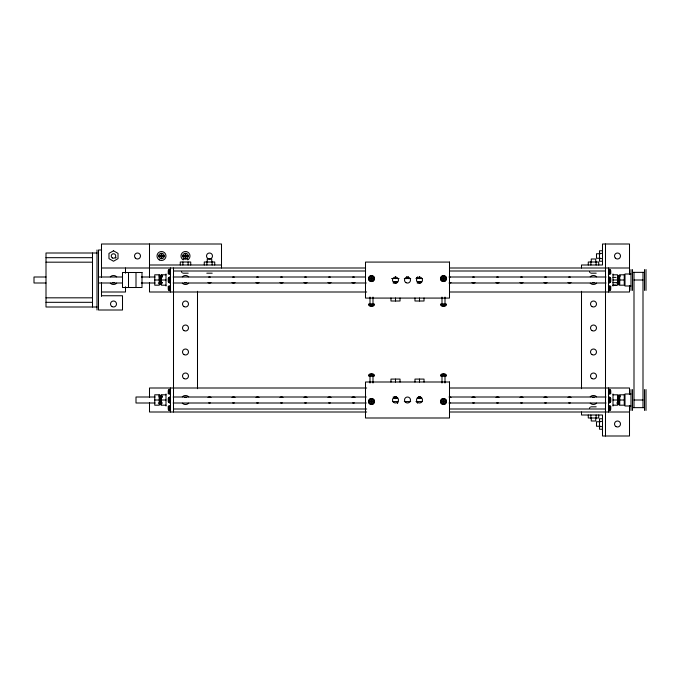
<?xml version="1.0" encoding="UTF-8"?>
<svg xmlns="http://www.w3.org/2000/svg" width="680" height="680" viewBox="0 0 680 680"><rect width="100%" height="100%" fill="white"/><g stroke="black" fill="none" stroke-linecap="round" stroke-linejoin="round"><path stroke-width="1.02" d="M605.498 412.003L605.498 388M605.498 267.997L605.498 270.997L449.471 270.997M161.305 283.381L161.441 282.565C160.046 290.343 162.078 272.892 159.248 275.706C159.222 278.077 159.928 288.796 161.364 282.396M618.46 282.285L618.213 284.58L619.42 284.606M160.148 283.237L159.962 284.58L159.698 277.236L160.811 276.913L160.709 275.281L161.874 275.289L161.831 276.556L160.675 276.548M160.148 403.24C159.18 405.152 162.035 405.254 161.398 403.138L161.177 404.608L160.021 404.43M160.573 397.469L160.709 395.275L161.874 395.284L161.738 397.486M161.237 404.132L161.441 402.569M619.488 404.132C619.438 405.577 617.474 404.379 618.4 403.24M618.825 397.469L618.962 395.275L620.067 395.428M368.662 400.996L368.688 400.75A2.907 2.907 0 0 1 374.408 401.498M374.34 402.007L374.399 402.279A3 3 0 0 1 368.5 401.498L368.602 400.724A3 3 0 0 1 374.501 401.498L374.425 402.024M440.572 400.979L440.606 400.724A3 3 0 0 1 446.496 401.498L446.394 402.279A3 3 0 0 1 440.504 401.498L440.691 400.75A2.907 2.907 0 0 1 446.412 401.498M446.335 402.007L446.31 402.254A2.907 2.907 0 0 1 440.589 401.498M160.59 275.893L160.709 275.281M161.755 275.901L161.874 275.289M618.842 275.893L618.962 275.281L619.454 283.135M369.903 278.579L369.962 278.171A1.59 1.59 0 0 1 371.084 277.041L371.909 277.041A1.59 1.59 0 0 1 373.091 278.579L373.039 278.995A1.59 1.59 0 0 1 371.909 280.118L371.084 280.118A1.59 1.59 0 0 1 369.903 278.579L373.091 278.579M374.425 279.106L374.501 278.579A3 3 0 0 0 368.602 277.805L368.5 278.579A3 3 0 0 0 374.399 279.361L374.408 278.579A2.907 2.907 0 0 0 368.688 277.831L368.594 278.579A2.907 2.907 0 0 0 374.315 279.335M369.903 401.498L369.962 401.089A1.59 1.59 0 0 1 371.084 399.959L371.909 399.959A1.59 1.59 0 0 1 373.091 401.498L373.039 401.914A1.59 1.59 0 0 1 371.909 403.036L371.084 403.036A1.59 1.59 0 0 1 369.903 401.498L373.091 401.498M441.906 278.579L441.958 278.171A1.59 1.59 0 0 1 443.088 277.041L443.912 277.041A1.59 1.59 0 0 1 445.094 278.579L445.043 278.995A1.59 1.59 0 0 1 443.912 280.118L443.088 280.118A1.59 1.59 0 0 1 441.906 278.579L445.094 278.579M441.906 401.498L441.958 401.089A1.59 1.59 0 0 1 443.088 399.959L443.912 399.959A1.59 1.59 0 0 1 445.094 401.498L445.043 401.914A1.59 1.59 0 0 1 443.912 403.036L443.088 403.036A1.59 1.59 0 0 1 441.906 401.498L445.094 401.498M161.177 284.606L161.347 283.492M618.273 284.427C619.454 286.9 614.584 272.493 620.083 276.556M618.273 404.43C616.777 402.262 618.528 384.089 619.361 404.77M161.237 284.129L161.398 283.135M618.341 283.968L618.494 282.974M618.341 403.971L618.494 402.976M161.296 403.614L161.109 404.77L160.352 395.344L159.248 395.709L159.962 404.583L159.358 396.278L160.471 395.955L161.347 403.495M160.106 283.322L159.902 284.427L161.049 284.606L160.811 276.913L160.471 275.961L159.358 276.284M160.106 403.317L159.902 404.43L161.049 404.608L161.254 403.495M618.035 278.435L618.154 284.427L619.361 284.767M619.157 398.225L618.851 397.681L617.729 397.885L618.154 404.43L619.42 404.608M160.064 282.982L159.843 283.976L160.981 284.129L161.203 283.135M160.064 402.976L159.843 403.979L160.981 404.132L161.203 403.138M618.307 282.982L618.094 283.976L619.293 284.606M618.307 402.976L618.094 403.979L619.233 404.132L618.656 395.488L617.55 395.845M160.012 282.447L159.783 283.262L160.922 283.381L161.151 282.565M160.012 402.441L159.783 403.257L160.922 403.376L161.151 402.569M618.264 282.447L618.027 283.262L619.165 283.381L619.233 284.129M619.404 282.565L619.165 283.381L618.656 275.485L617.55 275.842M618.264 402.441L618.027 403.257L619.165 403.376L619.404 402.569M159.97 281.75L159.715 282.327L160.854 282.404L161.101 281.817M159.97 401.752L159.715 402.33L160.854 402.399L161.101 401.82M618.222 281.75L617.967 282.327L619.106 282.404L619.352 281.817M618.222 401.752L617.967 402.33L619.106 402.399L619.352 401.82M170.501 269.203L168.997 269.611L168.249 270.606L168.249 273.802M170.501 276.998L168.997 277.406L168.249 278.4L168.249 281.596L168.997 282.6L170.501 282.999M170.501 389.207L168.997 389.606L168.249 390.609L168.249 393.805M170.501 397.001L168.997 397.4L168.249 398.403L168.249 401.6L168.997 402.594L170.501 403.002M608.498 282.999L610.002 282.6L610.75 281.596L610.75 278.4L610.002 277.406L608.498 276.998M608.498 290.793L610.002 290.394L610.75 289.391L610.75 286.195M608.498 403.002L610.002 402.594L610.75 401.6L610.75 398.403L610.002 397.4L608.498 397.001M608.498 410.796L610.002 410.388L610.75 409.394L610.75 406.198M589.45 408.161L590.062 407.422M159.919 280.942L161.058 280.95M159.919 400.945L161.058 400.953M618.171 280.942L619.302 280.95M618.171 400.945L619.302 400.953M609.246 282.914L609.28 277.1M609.246 290.7L609.246 285.736M609.246 402.909L609.28 397.103M609.246 410.703L609.246 405.739M159.298 275.842L160.404 275.485M159.298 395.845L160.404 395.488M617.61 276.284L618.723 275.961L619.063 276.913M617.669 276.973L618.783 276.709L619.106 277.482M159.418 396.975L160.531 396.703L160.862 397.486M617.669 396.975L618.783 396.703L619.106 397.486M617.729 277.89L618.851 277.678L619.157 278.231M396.296 283.118A1.59 1.59 0 0 0 395.913 282.965L395.089 282.965A1.59 1.59 0 0 0 394.706 283.118M420.3 283.118A1.59 1.59 0 0 0 419.909 282.965L419.084 282.965A1.59 1.59 0 0 0 418.701 283.118M394.375 396.712A1.59 1.59 0 0 0 395.089 397.12L395.913 397.12A1.59 1.59 0 0 0 396.627 396.712M418.37 396.712A1.59 1.59 0 0 0 419.084 397.12L419.909 397.12A1.59 1.59 0 0 0 420.623 396.712M114.197 282.608L112.803 282.608M162.197 282.608L160.803 282.608M186.201 282.608L184.798 282.608M594.125 282.582L592.722 282.582M618.12 282.582L617.075 282.633M184.798 397.392L186.201 397.392M592.722 397.358L594.125 397.358M159.596 280.1L161.007 280.024M617.848 280.1L619.259 280.024M159.596 400.095L161.007 400.027M617.848 400.095L619.259 400.027M101.634 250.002L98.498 250.002L98.498 310.003L122.502 310.003L122.502 295.749L101.498 295.749M602.497 250.775L599.496 250.775L599.496 261.231L602.497 261.231M97.002 253.002L46.002 253.002L46.002 307.003L97.002 307.003M599.496 253.385L602.497 253.385M600.5 253.75L596.496 253.75L596.496 258.247L600.5 258.247M158.839 255.646L161.151 255.646L161.151 253.343M164.16 255.646L161.849 255.646L161.849 253.343M182.844 255.646L185.147 255.646L185.147 253.343M188.156 255.646L185.852 255.646L185.852 253.343M158.839 256.351L161.151 256.351L161.151 258.655M164.16 256.351L161.849 256.351L161.849 258.655M182.844 256.351L185.147 256.351L185.147 258.655M188.156 256.351L185.852 256.351L185.852 258.655M46.002 257.677L92.497 257.677M599.496 258.613L602.497 258.613M183.251 259.003L187.748 259.003M46.002 262.183L92.497 262.183M149.498 264.996L221.501 264.996M101.498 267.997L365.619 267.997M449.471 267.997L629.501 267.997M173.502 270.997L365.619 270.997M632.502 272.357L644.504 272.357M182.793 273.181L188.207 273.181M206.796 273.181L212.202 273.181M590.792 273.181L596.207 273.181M630.998 273.998L624.996 273.998L624.996 286L630.998 286M165.996 274.805L161.5 274.805L161.5 285.192L165.996 285.192M613.003 274.797L617.5 274.805L617.5 285.192L613.003 285.192M46.002 276.998L34 276.998L34 282.999L46.002 282.999M98.498 276.998L122.29 276.998M141.304 276.998L155.1 276.998M160.404 276.998L162.529 276.998M173.136 276.998L365.185 276.998M449.012 276.998L606.05 276.998M613.003 277.406L616.004 277.406M391.62 278.502L399.032 278.502M404.32 278.502L410.677 278.502M415.973 278.502L422.322 278.502M154.751 279.999L159.248 279.999M161.5 279.999L165.996 279.999M613.003 279.999L617.5 279.999M619.752 279.999L624.248 279.999M633.998 279.999L643 279.999M613.003 282.633L616.004 282.633M98.498 282.999L122.29 282.999M141.304 282.999L155.1 282.999M158.279 282.999L162.529 282.999M173.136 282.999L366.248 282.999M449.012 282.999L606.05 282.999M616.658 282.999L618.783 282.999M613.003 285.251L616.004 285.251M101.498 292L125.502 292L125.502 286.781M366.681 292L149.498 292L149.498 282.608M449.471 292L629.501 292L629.501 285.736M46.002 297.823L92.497 297.823M46.002 302.32L92.497 302.32M368.5 304.079L374.501 304.079M440.504 304.079L446.496 304.079M368.594 304.835L374.408 304.835M440.589 304.835L446.412 304.835M368.909 305.583L374.094 305.583M440.912 305.583L446.088 305.583M369.903 306.332L373.091 306.332M441.906 306.332L445.094 306.332M369.903 373.753L373.091 373.753M441.906 373.753L445.094 373.753M368.909 374.501L374.094 374.501M440.912 374.501L446.088 374.501M368.594 375.25L374.408 375.25M440.589 375.25L446.412 375.25M368.5 375.998L374.501 375.998M440.504 375.998L446.496 375.998M366.681 388L149.498 388L149.498 397.392M449.471 388L629.501 388L629.501 394.264M630.998 394L624.996 394L624.996 406.002L630.998 406.002M165.996 394.808L161.5 394.808L161.5 405.195L165.996 405.195M613.003 394.808L617.5 394.808L617.5 405.195L613.003 405.195M155.1 397.001L136 397.001L136 403.002L155.1 403.002M160.404 397.001L162.529 397.001M173.136 397.001L366.248 397.001M449.012 397.001L606.05 397.001M154.751 400.001L159.248 400.001M161.5 400.001L165.996 400.001M613.003 400.001L617.5 400.001M619.752 400.001L624.248 400.001M633.998 400.001L643 400.001M392.675 401.582L397.97 401.582M404.32 401.582L410.677 401.582M415.973 401.582L422.322 401.582M158.279 403.002L162.529 403.002M173.136 403.002L366.248 403.002M449.012 403.002L606.05 403.002M616.658 403.002L618.783 403.002M590.792 406.819L596.207 406.819M632.502 407.643L644.504 407.643M173.502 409.003L366.681 409.003M449.471 409.003L605.498 409.003M366.681 412.003L149.498 412.003L149.498 402.611M449.471 412.003L629.501 412.003M602.497 418.769L599.496 418.769L599.496 429.225L602.497 429.225M599.496 421.387L602.497 421.387M600.5 421.753L596.496 421.753L596.496 426.25L600.5 426.25M599.496 426.615L602.497 426.615M618.91 275.417L620.067 275.425M160.658 275.417L161.815 275.425M160.718 276.42L161.882 276.428M618.919 396.542L620.083 396.55M161.882 396.431L160.718 396.423L160.811 396.916M160.675 396.542L161.831 396.55M618.876 396.907L620.033 396.916M160.624 396.907L161.781 396.916M608.498 269.203L610.002 269.611L610.75 270.606L610.75 273.802M168.249 286.195L168.249 289.391L168.997 290.394L170.501 290.793M608.498 389.207L610.002 389.606L610.75 390.609L610.75 393.805M168.249 406.198L168.249 409.394L168.997 410.388L170.501 410.796M609.246 269.297L609.246 274.261M609.246 389.3L609.246 394.264M619.208 279.098L618.086 279.225M619.208 399.092L618.086 399.228M160.956 279.098L159.834 279.225M160.956 399.092L159.834 399.228M589.45 271.839L590.062 272.578M181.45 271.839L182.061 272.578M160.905 278.231L160.599 277.678L159.477 277.89L159.792 278.435M160.905 398.225L160.599 397.681L159.477 397.885L159.792 398.429M619.063 396.916L618.723 395.955L617.61 396.278L617.95 397.239M618.604 395.344L619.012 396.55M160.352 275.349L160.76 276.556M160.352 395.344L160.76 396.55M646 269.56L646 290.436M646 389.563L646 410.44M644.504 269.56L644.504 290.436M644.504 389.563L644.504 410.44M643 272.357L643 407.643M633.998 272.357L633.998 407.643M632.502 269.56L632.502 290.436M632.502 389.563L632.502 410.44M630.998 269.56L630.998 290.436M630.998 389.563L630.998 410.44M629.501 274.261L629.501 244.001L602.497 244.001L602.497 264.996L581.502 264.996L581.502 267.997M629.501 405.739L629.501 435.999L602.497 435.999L602.497 415.004L581.502 415.004L581.502 412.003M613.003 273.998L613.003 286M613.003 394L613.003 406.002M610.002 269.611L610.002 274.448M610.002 277.406L610.002 282.6M610.002 285.966L610.002 290.394M610.002 389.606L610.002 394.034M610.002 397.4L610.002 402.594M610.002 405.552L610.002 410.388M608.498 267.997L608.498 292M608.498 388L608.498 412.003M605.498 244.001L605.498 435.999M598.723 264.996L598.723 262.004L588.277 262.004L588.277 264.996M598.723 415.004L598.723 417.996L588.277 417.996L588.277 415.004M596.113 262.004L596.113 264.996M596.113 415.004L596.113 417.996M595.748 262.004L595.748 259.003L591.251 259.003L591.251 262.004M595.748 417.996L595.748 420.997L591.251 420.997L591.251 417.996M590.886 262.004L590.886 264.996M590.886 415.004L590.886 417.996M581.502 291.295L581.502 388.705M445 297.083L445 304.079M445 375.998L445 383.001M443.496 275.578L443.496 281.579M443.496 304.079L443.496 306.332M443.496 373.753L443.496 375.998M443.496 398.497L443.496 404.498M442 297.083L442 304.079M442 375.998L442 383.001M424.023 298.001L424.023 301.002L414.97 301.002L414.97 298.001M424.023 382.083L424.023 379.083L414.97 379.083L414.97 382.083M419.5 276.624L419.5 278.69M419.5 281.503L419.5 282.905M419.5 298.001L419.5 301.002M419.5 379.083L419.5 382.083M419.5 397.179L419.5 398.582M408.247 276.624L408.247 278.69M406.75 276.624L406.75 278.69M400.027 298.001L400.027 301.002L390.975 301.002L390.975 298.001M400.027 382.083L400.027 379.083L390.975 379.083L390.975 382.083M395.497 276.624L395.497 278.69M395.497 281.503L395.497 282.905M395.497 298.001L395.497 301.002M395.497 379.083L395.497 382.083M395.497 397.179L395.497 398.582M372.997 297.083L372.997 304.079M372.997 375.998L372.997 383.001M371.501 275.578L371.501 281.579M371.501 304.079L371.501 306.332M371.501 373.753L371.501 375.998M371.501 398.497L371.501 404.498M369.997 297.083L369.997 304.079M369.997 375.998L369.997 383.001M221.501 267.997L221.501 244.001L101.498 244.001L101.498 277.389M214.727 264.996L214.727 262.004L204.272 262.004L204.272 264.996M212.118 262.004L212.118 264.996M211.752 262.004L211.752 259.003L207.247 259.003L207.247 262.004M206.89 262.004L206.89 264.996M197.498 291.295L197.498 388.705M190.723 264.996L190.723 262.004L180.276 262.004L180.276 264.996M188.113 262.004L188.113 264.996M182.886 262.004L182.886 264.996M173.502 267.997L173.502 412.003M170.501 267.997L170.501 292M170.501 388L170.501 412.003M169.754 269.297L169.754 274.261M169.754 277.091L169.754 282.914M169.754 285.736L169.754 290.7M169.754 389.3L169.754 394.264M169.754 397.086L169.754 402.909M169.754 405.739L169.754 410.703M168.997 269.611L168.997 274.448M168.997 277.406L168.997 282.6M168.997 285.966L168.997 290.394M168.997 389.606L168.997 394.034M168.997 397.4L168.997 402.594M168.997 405.552L168.997 410.388M165.996 273.998L165.996 286M165.996 394L165.996 406.002M149.498 244.001L149.498 277.389M136 272.501L136 287.504M128.503 272.501L128.503 287.504M125.502 267.997L125.502 273.216M101.498 282.548L101.498 296.319M97.002 250.002L97.002 310.003M92.497 253.002L92.497 307.003M618.587 284.317A4.497 4.497 0 0 1 617.423 284.469M617.423 275.476A4.497 4.497 0 0 1 618.587 275.629M183.251 259.896A4.497 4.497 0 0 1 182.053 253.104A4.497 4.497 0 0 1 188.946 253.104A4.497 4.497 0 0 1 187.748 259.896M417.12 402.458A3 3 0 0 1 417.596 403.078A2.907 2.907 0 0 0 417.061 402.526M397.477 403.129A2.907 2.907 0 0 1 397.945 402.526A3 3 0 0 0 397.4 403.078M421.558 397.638A2.907 2.907 0 0 1 417.444 397.638M421.328 397.418A2.592 2.592 0 0 1 420.172 398.08L418.829 398.08A2.592 2.592 0 0 1 417.664 397.418M421.625 397.707A3 3 0 0 1 417.375 397.707M397.553 397.638A2.907 2.907 0 0 1 393.44 397.638M397.332 397.418A2.592 2.592 0 0 1 396.168 398.08L394.833 398.08A2.592 2.592 0 0 1 393.252 396.874M397.622 397.707A3 3 0 0 1 393.38 397.707M394.918 397.757A2.252 2.252 0 0 1 394.375 397.528M374.315 402.254A2.907 2.907 0 0 1 368.594 401.498M618.587 404.32A4.497 4.497 0 0 1 617.423 404.473M617.423 395.471A4.497 4.497 0 0 1 618.587 395.624M234.277 402.9A3 3 0 0 1 232.722 402.9M231.999 397.4A3 3 0 0 1 235 397.4M282.276 402.9A3 3 0 0 1 280.721 402.9M279.999 397.4A3 3 0 0 1 282.999 397.4M306.28 402.9A3 3 0 0 1 304.725 402.9M304.002 397.4A3 3 0 0 1 307.003 397.4M210.273 402.9A3 3 0 0 1 208.726 402.9M208.004 397.4A3 3 0 0 1 211.004 397.4M258.273 402.9A3 3 0 0 1 256.725 402.9M256.003 397.4A3 3 0 0 1 259.003 397.4M450.279 402.9A3 3 0 0 1 449.497 403.002M449.497 397.001A3 3 0 0 1 451.002 397.4M354.28 402.9A3 3 0 0 1 352.725 402.9M352.002 397.4A3 3 0 0 1 355.002 397.4M330.276 402.9A3 3 0 0 1 328.721 402.9M327.998 397.4A3 3 0 0 1 330.999 397.4M498.279 402.9A3 3 0 0 1 496.723 402.9M496 397.4A3 3 0 0 1 499.001 397.4M522.274 402.9A3 3 0 0 1 520.727 402.9M519.996 397.4A3 3 0 0 1 522.996 397.4M474.274 402.9A3 3 0 0 1 472.727 402.9M471.996 397.4A3 3 0 0 1 474.997 397.4M570.274 402.9A3 3 0 0 1 568.726 402.9M568.004 397.4A3 3 0 0 1 570.996 397.4M546.278 402.9A3 3 0 0 1 544.722 402.9M544 397.4A3 3 0 0 1 547 397.4M161.5 404.498A4.497 4.497 0 0 1 159.248 403.894M159.248 396.1A4.497 4.497 0 0 1 160.335 395.649M188.683 403.18A4.497 4.497 0 0 1 182.316 403.18M182.316 396.814A4.497 4.497 0 0 1 188.683 396.814M596.606 403.155A4.497 4.497 0 0 1 590.24 403.155M590.24 396.788A4.497 4.497 0 0 1 596.606 396.788M188.683 283.186A4.497 4.497 0 0 1 182.316 283.186M182.316 276.82A4.497 4.497 0 0 1 188.683 276.82M160.335 284.35A4.497 4.497 0 0 1 159.248 283.9M160.335 275.655A4.497 4.497 0 0 1 161.5 275.502M116.68 283.186A4.497 4.497 0 0 1 110.321 283.186M110.321 276.82A4.497 4.497 0 0 1 116.68 276.82M596.606 283.152A4.497 4.497 0 0 1 590.24 283.152M590.24 276.794A4.497 4.497 0 0 1 596.606 276.794M116.102 257.499A3 3 0 0 1 115.626 258.12M235 282.6A3 3 0 0 1 231.999 282.6M232.722 277.1A3 3 0 0 1 234.277 277.1M282.999 282.6A3 3 0 0 1 279.999 282.6M280.721 277.1A3 3 0 0 1 282.276 277.1M307.003 282.6A3 3 0 0 1 304.002 282.6M304.725 277.1A3 3 0 0 1 306.28 277.1M211.004 282.6A3 3 0 0 1 208.004 282.6M208.726 277.1A3 3 0 0 1 210.273 277.1M259.003 282.6A3 3 0 0 1 256.003 282.6M256.725 277.1A3 3 0 0 1 258.273 277.1M451.002 282.6A3 3 0 0 1 449.497 282.999M449.497 276.998A3 3 0 0 1 450.279 277.1M355.002 282.6A3 3 0 0 1 352.002 282.6M352.725 277.1A3 3 0 0 1 354.28 277.1M330.999 282.6A3 3 0 0 1 327.998 282.6M328.721 277.1A3 3 0 0 1 330.276 277.1M499.001 282.6A3 3 0 0 1 496 282.6M496.723 277.1A3 3 0 0 1 498.279 277.1M522.996 282.6A3 3 0 0 1 519.996 282.6M520.727 277.1A3 3 0 0 1 522.274 277.1M474.997 282.6A3 3 0 0 1 471.996 282.6M472.727 277.1A3 3 0 0 1 474.274 277.1M570.996 282.6A3 3 0 0 1 568.004 282.6M568.726 277.1A3 3 0 0 1 570.274 277.1M547 282.6A3 3 0 0 1 544 282.6M544.722 277.1A3 3 0 0 1 546.278 277.1M393.44 282.447A2.907 2.907 0 0 1 397.553 282.447A3 3 0 0 0 393.38 282.378M393.252 283.203A2.592 2.592 0 0 1 394.833 281.996L396.168 281.996A2.592 2.592 0 0 1 397.332 282.668M417.444 282.447A2.907 2.907 0 0 1 421.558 282.447A3 3 0 0 0 417.375 282.378M417.256 283.203A2.592 2.592 0 0 1 418.829 281.996L420.172 281.996A2.592 2.592 0 0 1 421.328 282.668M394.375 282.548A2.252 2.252 0 0 1 394.918 282.327M396.083 282.327A2.252 2.252 0 0 1 396.627 282.548M368.993 277.907L368.909 278.579A2.592 2.592 0 0 0 370.829 281.087L372.173 281.087A2.592 2.592 0 0 0 374 279.25L374.094 278.579A2.592 2.592 0 0 0 372.173 276.08L370.829 276.08A2.592 2.592 0 0 0 368.993 277.907M368.993 400.826L368.909 401.498A2.592 2.592 0 0 0 370.829 404.005L372.173 404.005A2.592 2.592 0 0 0 374 402.169L374.094 401.498A2.592 2.592 0 0 0 372.173 398.999L370.829 398.999A2.592 2.592 0 0 0 368.993 400.826M440.606 277.805L440.504 278.579A3 3 0 0 0 446.394 279.361L446.496 278.579A3 3 0 0 0 440.606 277.805M440.691 277.831L440.589 278.579A2.907 2.907 0 0 0 446.31 279.335L446.412 278.579A2.907 2.907 0 0 0 440.691 277.831M440.997 277.907L440.912 278.579A2.592 2.592 0 0 0 442.833 281.087L444.167 281.087A2.592 2.592 0 0 0 446.004 279.25L446.088 278.579A2.592 2.592 0 0 0 444.167 276.08L442.833 276.08A2.592 2.592 0 0 0 440.997 277.907M440.997 400.826L440.912 401.498A2.592 2.592 0 0 0 442.833 404.005L444.167 404.005A2.592 2.592 0 0 0 446.004 402.169L446.088 401.498A2.592 2.592 0 0 0 444.167 398.999L442.833 398.999A2.592 2.592 0 0 0 440.997 400.826M158.891 255.298L158.891 256.7A2.703 2.703 0 0 0 160.803 258.613L162.197 258.613A2.703 2.703 0 0 0 164.109 256.7L164.109 255.298A2.703 2.703 0 0 0 162.197 253.385L160.803 253.385A2.703 2.703 0 0 0 158.891 255.298M182.886 255.298L182.886 256.7A2.703 2.703 0 0 0 184.798 258.613L186.201 258.613A2.703 2.703 0 0 0 188.113 256.7L188.113 255.298A2.703 2.703 0 0 0 186.201 253.385L184.798 253.385A2.703 2.703 0 0 0 182.886 255.298M113.501 250.792L108.97 253.402L108.97 258.629L113.501 261.239L118.022 258.629L118.022 253.402L113.501 250.792M160.531 276.709L159.418 276.973L159.74 277.754L160.862 277.482L160.531 276.709M449.497 262.08L365.5 262.08L365.5 298.078L449.497 298.078L449.497 262.08M142.001 272.501L122.502 272.501L122.502 287.504L142.001 287.504L142.001 272.501M159.248 274.805L154.751 274.805L154.751 285.192L159.248 285.192L159.248 274.805M624.248 274.805L619.752 274.805L619.752 285.192L624.248 285.192L624.248 274.805M449.497 381.999L365.5 381.999L365.5 417.996L449.497 417.996L449.497 381.999M159.248 394.808L154.751 394.808L154.751 405.195L159.248 405.195L159.248 394.808M624.248 394.808L619.752 394.808L619.752 405.195L624.248 405.195L624.248 394.808M159.248 259.896A4.497 4.497 0 0 0 165.996 256.003A4.497 4.497 0 0 0 159.248 252.101A4.497 4.497 0 0 0 159.248 259.896M208.004 258.596A3 3 0 0 0 212.5 256.003A3 3 0 0 0 208.004 253.402A3 3 0 0 0 208.004 258.596M616.004 426.598A3 3 0 0 0 620.5 423.997A3 3 0 0 0 616.004 421.404A3 3 0 0 0 616.004 426.598M615.375 258.12A3 3 0 0 0 620.398 256.776A3 3 0 0 0 616.726 253.104A3 3 0 0 0 615.375 258.12M592 378.599A3 3 0 0 0 596.496 375.998A3 3 0 0 0 592 373.405A3 3 0 0 0 592 378.599M592 306.595A3 3 0 0 0 596.496 304.002A3 3 0 0 0 592 301.401A3 3 0 0 0 592 306.595M592 354.594A3 3 0 0 0 596.496 352.002A3 3 0 0 0 592 349.401A3 3 0 0 0 592 354.594M592 330.599A3 3 0 0 0 596.496 327.998A3 3 0 0 0 592 325.405A3 3 0 0 0 592 330.599M183.999 306.595A3 3 0 0 0 188.496 304.002A3 3 0 0 0 183.999 301.401A3 3 0 0 0 183.999 306.595M183.999 378.599A3 3 0 0 0 188.496 375.998A3 3 0 0 0 183.999 373.405A3 3 0 0 0 183.999 378.599M183.999 330.599A3 3 0 0 0 188.496 327.998A3 3 0 0 0 183.999 325.405A3 3 0 0 0 183.999 330.599M183.999 354.594A3 3 0 0 0 188.496 352.002A3 3 0 0 0 183.999 349.401A3 3 0 0 0 183.999 354.594M393.38 402.118A3 3 0 0 0 398.395 400.775A3 3 0 0 0 394.723 397.103A3 3 0 0 0 393.38 402.118M405.382 402.118A3 3 0 0 0 410.397 400.775A3 3 0 0 0 406.725 397.103A3 3 0 0 0 405.382 402.118M417.375 402.118A3 3 0 0 0 422.399 400.775A3 3 0 0 0 418.727 397.103A3 3 0 0 0 417.375 402.118M417.996 282.676A3 3 0 0 0 422.501 280.083A3 3 0 0 0 417.996 277.482A3 3 0 0 0 417.996 282.676M406.002 282.676A3 3 0 0 0 410.499 280.083A3 3 0 0 0 406.002 277.482A3 3 0 0 0 406.002 282.676M394 282.676A3 3 0 0 0 398.497 280.083A3 3 0 0 0 394 277.482A3 3 0 0 0 394 282.676M112.379 257.95A2.252 2.252 0 0 0 115.753 256.003A2.252 2.252 0 0 0 112.379 254.048A2.252 2.252 0 0 0 112.379 257.95M135.38 258.12A3 3 0 0 0 140.394 256.776A3 3 0 0 0 136.722 253.104A3 3 0 0 0 135.38 258.12M111.996 306.595A3 3 0 0 0 116.501 304.002A3 3 0 0 0 111.996 301.401A3 3 0 0 0 111.996 306.595M416.457 278.018A2.907 2.907 0 0 0 417.52 276.955A3 3 0 0 1 416.5 278.103"/></g></svg>
